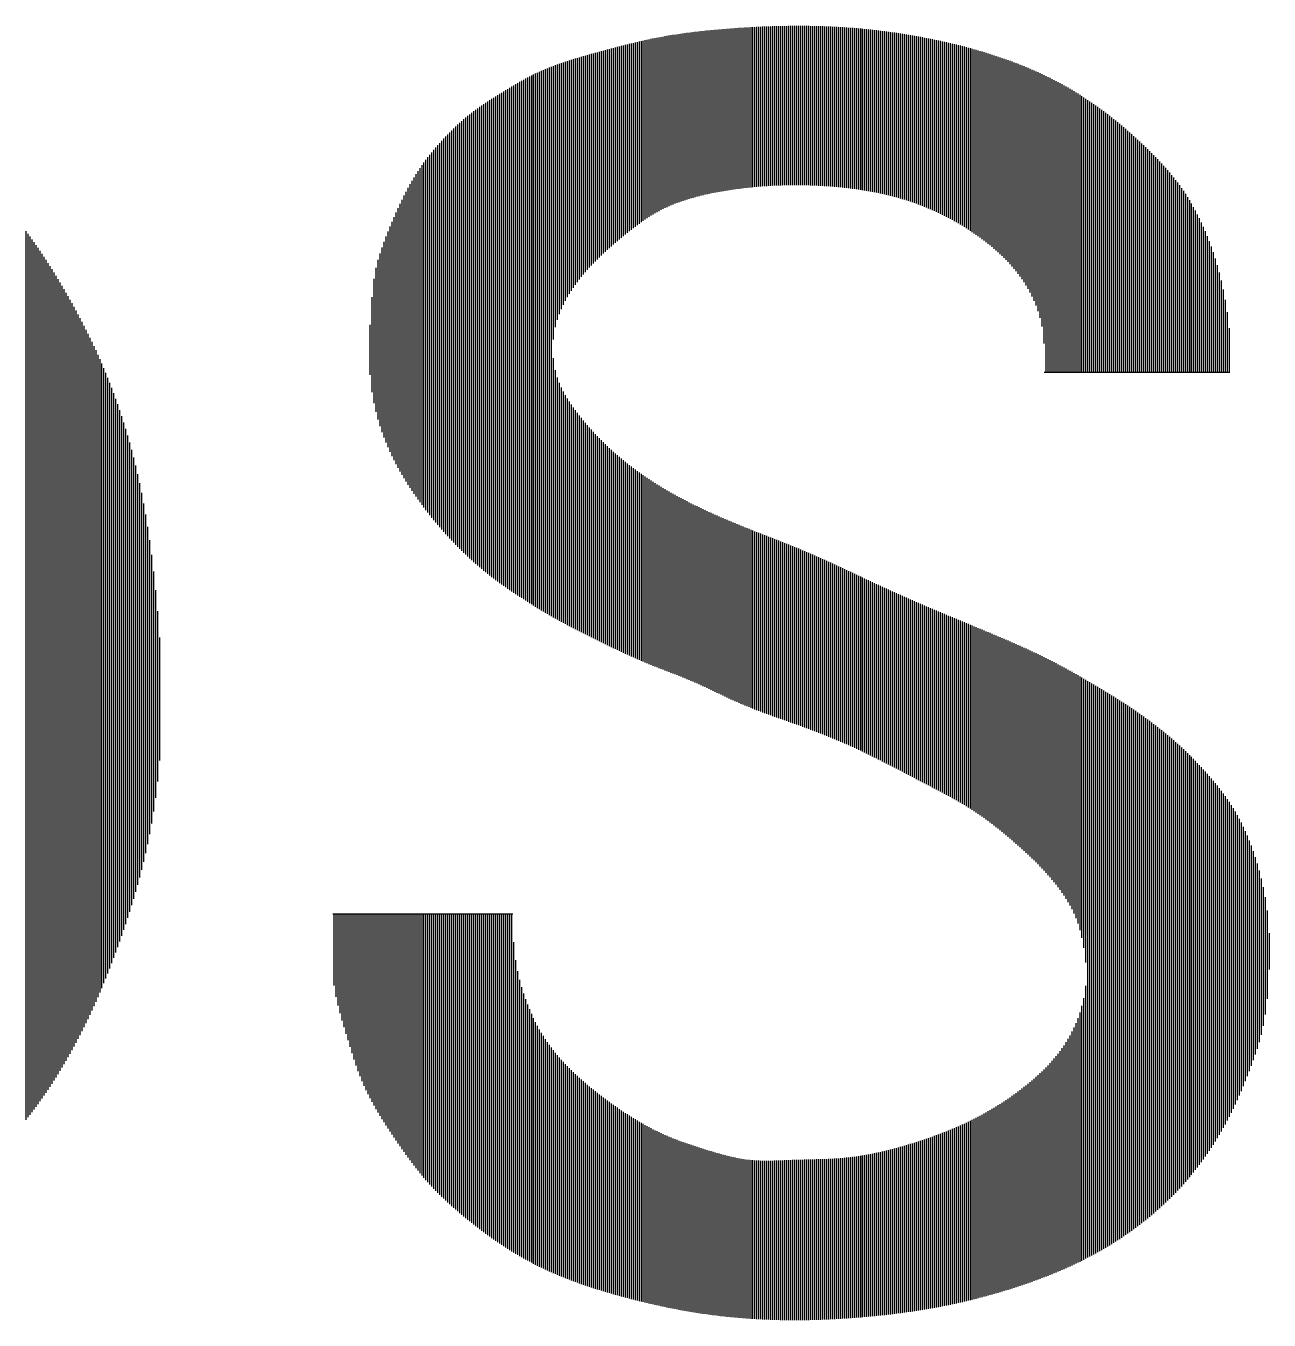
# Model space of a CAD drawing. Extents: x -58 to 5689, y 67 to 4123.
# Drawn here: x 5522.13 to 5550.19, y 310.37 to 339.6 of the extents above; entities that cross this region are included whole.
import ezdxf
from ezdxf.enums import TextEntityAlignment as Align

# ---------------------------------------------------------------- set-up
doc = ezdxf.new("R2010")
doc.units = 0
doc.header["$LTSCALE"] = 30
doc.header["$MEASUREMENT"] = 0
doc.layers.get('0').update_dxf_attribs({"linetype": 'CONTINUOUS'})
doc.layers.add('RLA-FORMATO', color=7, linetype='CONTINUOUS')
doc.layers.add('RLA-LOGO', color=7, linetype='CONTINUOUS')
doc.styles.add('ROMAND', font='romand', dxfattribs={"height": 31.5})
doc.styles.add('ROMANS', font='romans.shx', dxfattribs={"height": 11.25})

# ---------------------------------------------------------------- blocks, each defined once
blk = doc.blocks.new('A$C459C3EB4')
at = {"layer": 'RLA-LOGO', "color": 8, "true_color": 0x707070}
for p, q in [((648.359, -29.806), (648.359, -33.47)), ((648.404, -29.802), (648.404, -33.462)), ((648.449, -29.798), (648.449, -33.454)), ((648.494, -29.794), (648.494, -33.446)), ((648.539, -29.791), (648.539, -33.439)), ((648.584, -29.787), (648.584, -33.432)), ((648.629, -29.784), (648.629, -33.425)), ((648.674, -29.78), (648.674, -33.419)), ((648.719, -29.777), (648.719, -33.412)), ((648.764, -29.774), (648.764, -33.406)), ((648.809, -29.771), (648.809, -33.4)), ((648.854, -29.768), (648.854, -33.394)), ((648.899, -29.765), (648.899, -33.389)), ((648.944, -29.762), (648.944, -33.383)), ((648.989, -29.759), (648.989, -33.378)), ((649.034, -29.757), (649.034, -33.373)), ((649.079, -29.754), (649.079, -33.369)), ((649.124, -29.752), (649.124, -33.364)), ((649.169, -29.75), (649.169, -33.36)), ((649.214, -29.747), (649.214, -33.356)), ((649.259, -29.745), (649.259, -33.352)), ((649.304, -29.743), (649.304, -33.349)), ((649.349, -29.741), (649.349, -33.345)), ((649.394, -29.739), (649.394, -33.342)), ((649.439, -29.737), (649.439, -33.339)), ((649.484, -29.736), (649.484, -33.336)), ((649.529, -29.734), (649.529, -33.334)), ((649.574, -29.733), (649.574, -33.331)), ((649.619, -29.731), (649.619, -33.329)), ((649.664, -29.73), (649.664, -33.327)), ((649.709, -29.729), (649.709, -33.326)), ((649.754, -29.728), (649.754, -33.324)), ((649.799, -29.727), (649.799, -33.323)), ((649.844, -29.726), (649.844, -33.321)), ((649.889, -29.726), (649.889, -33.321)), ((649.934, -29.725), (649.934, -33.32)), ((649.979, -29.725), (649.979, -33.319)), ((650.024, -29.724), (650.024, -33.319)), ((650.069, -29.724), (650.069, -33.319)), ((650.114, -29.724), (650.114, -33.319)), ((650.159, -29.724), (650.159, -33.319)), ((650.204, -29.724), (650.204, -33.319)), ((650.249, -29.724), (650.249, -33.32)), ((650.294, -29.724), (650.294, -33.321)), ((650.339, -29.725), (650.339, -33.322)), ((650.384, -29.725), (650.384, -33.323)), ((650.429, -29.726), (650.429, -33.324)), ((650.474, -29.727), (650.474, -33.326)), ((650.519, -29.728), (650.519, -33.328)), ((650.564, -29.729), (650.564, -33.33)), ((650.609, -29.73), (650.609, -33.332)), ((650.654, -29.731), (650.654, -33.334)), ((650.699, -29.733), (650.699, -33.337)), ((650.744, -29.734), (650.744, -33.339)), ((650.789, -29.736), (650.789, -33.342)), ((650.834, -29.738), (650.834, -33.345)), ((650.879, -29.74), (650.879, -33.349)), ((650.924, -29.742), (650.924, -33.352)), ((650.969, -29.744), (650.969, -33.356)), ((651.014, -29.747), (651.014, -33.36)), ((651.059, -29.749), (651.059, -33.364)), ((651.104, -29.752), (651.104, -33.368)), ((651.149, -29.754), (651.149, -33.373)), ((651.194, -29.757), (651.194, -33.377)), ((651.239, -29.76), (651.239, -33.382)), ((651.284, -29.764), (651.284, -33.388)), ((651.329, -29.767), (651.329, -33.393)), ((651.374, -29.77), (651.374, -33.399)), ((651.419, -29.774), (651.419, -33.405)), ((651.464, -29.778), (651.464, -33.411)), ((651.509, -29.782), (651.509, -33.417)), ((651.554, -29.786), (651.554, -33.424)), ((651.599, -29.79), (651.599, -33.431)), ((651.644, -29.794), (651.644, -33.438)), ((651.689, -29.799), (651.689, -33.446)), ((651.734, -29.803), (651.734, -33.453)), ((646.514, -30.089), (646.514, -34.223)), ((646.559, -30.078), (646.559, -34.19)), ((646.604, -30.068), (646.604, -34.158)), ((646.649, -30.058), (646.649, -34.127)), ((646.694, -30.048), (646.694, -34.096)), ((646.739, -30.038), (646.739, -34.066)), ((646.784, -30.029), (646.784, -34.037)), ((646.829, -30.019), (646.829, -34.008)), ((646.874, -30.01), (646.874, -33.981)), ((646.919, -30.001), (646.919, -33.954)), ((646.964, -29.992), (646.964, -33.929)), ((647.009, -29.984), (647.009, -33.904)), ((647.054, -29.975), (647.054, -33.88)), ((647.099, -29.967), (647.099, -33.857)), ((647.144, -29.959), (647.144, -33.835)), ((647.189, -29.951), (647.189, -33.814)), ((647.234, -29.944), (647.234, -33.794)), ((647.279, -29.936), (647.279, -33.774)), ((647.324, -29.929), (647.324, -33.755)), ((647.369, -29.922), (647.369, -33.737)), ((647.414, -29.915), (647.414, -33.72)), ((647.459, -29.909), (647.459, -33.703)), ((647.504, -29.902), (647.504, -33.687)), ((647.549, -29.896), (647.549, -33.671)), ((647.594, -29.89), (647.594, -33.657)), ((647.639, -29.884), (647.639, -33.642)), ((647.684, -29.878), (647.684, -33.628)), ((647.729, -29.872), (647.729, -33.615)), ((647.774, -29.867), (647.774, -33.602)), ((647.819, -29.861), (647.819, -33.589)), ((647.864, -29.856), (647.864, -33.577)), ((647.909, -29.851), (647.909, -33.566)), ((647.954, -29.846), (647.954, -33.555)), ((647.999, -29.841), (647.999, -33.544)), ((648.044, -29.836), (648.044, -33.533)), ((648.089, -29.831), (648.089, -33.523)), ((648.134, -29.827), (648.134, -33.514)), ((648.179, -29.822), (648.179, -33.504)), ((648.224, -29.818), (648.224, -33.495)), ((648.269, -29.814), (648.269, -33.486)), ((648.314, -29.81), (648.314, -33.478)), ((651.779, -29.808), (651.779, -33.461)), ((651.824, -29.813), (651.824, -33.47)), ((651.869, -29.818), (651.869, -33.478)), ((651.914, -29.823), (651.914, -33.487)), ((651.959, -29.829), (651.959, -33.496)), ((652.004, -29.834), (652.004, -33.506)), ((652.049, -29.84), (652.049, -33.516)), ((652.094, -29.845), (652.094, -33.526)), ((652.139, -29.851), (652.139, -33.536)), ((652.184, -29.857), (652.184, -33.547)), ((652.229, -29.864), (652.229, -33.558)), ((652.274, -29.87), (652.274, -33.57)), ((652.319, -29.876), (652.319, -33.582)), ((652.364, -29.883), (652.364, -33.594)), ((652.409, -29.89), (652.409, -33.607)), ((652.454, -29.897), (652.454, -33.619)), ((652.499, -29.904), (652.499, -33.633)), ((652.544, -29.911), (652.544, -33.646)), ((652.589, -29.918), (652.589, -33.661)), ((652.634, -29.925), (652.634, -33.675)), ((652.679, -29.933), (652.679, -33.69)), ((652.724, -29.941), (652.724, -33.705)), ((652.769, -29.949), (652.769, -33.721)), ((652.814, -29.957), (652.814, -33.737)), ((652.859, -29.965), (652.859, -33.754)), ((652.904, -29.973), (652.904, -33.771)), ((652.949, -29.981), (652.949, -33.788)), ((652.994, -29.99), (652.994, -33.806)), ((653.039, -29.999), (653.039, -33.824)), ((653.084, -30.007), (653.084, -33.843)), ((653.129, -30.016), (653.129, -33.862)), ((653.174, -30.025), (653.174, -33.882)), ((653.219, -30.035), (653.219, -33.902)), ((653.264, -30.044), (653.264, -33.923)), ((653.309, -30.054), (653.309, -33.944)), ((653.354, -30.063), (653.354, -33.965)), ((653.399, -30.073), (653.399, -33.987)), ((653.444, -30.083), (653.444, -34.01)), ((653.489, -30.093), (653.489, -34.032)), ((645.389, -30.384), (645.389, -35.232)), ((645.434, -30.371), (645.434, -35.182)), ((645.479, -30.358), (645.479, -35.134)), ((645.524, -30.346), (645.524, -35.086)), ((645.569, -30.333), (645.569, -35.04)), ((645.614, -30.321), (645.614, -34.995)), ((645.659, -30.309), (645.659, -34.95)), ((645.704, -30.296), (645.704, -34.907)), ((645.749, -30.284), (645.749, -34.865)), ((645.794, -30.272), (645.794, -34.823)), ((645.839, -30.26), (645.839, -34.782)), ((645.884, -30.248), (645.884, -34.741)), ((645.929, -30.236), (645.929, -34.701)), ((645.974, -30.224), (645.974, -34.662)), ((646.019, -30.212), (646.019, -34.623)), ((646.064, -30.2), (646.064, -34.585)), ((646.109, -30.189), (646.109, -34.547)), ((646.154, -30.177), (646.154, -34.509)), ((646.199, -30.165), (646.199, -34.471)), ((646.244, -30.154), (646.244, -34.434)), ((646.289, -30.143), (646.289, -34.398)), ((646.334, -30.132), (646.334, -34.362)), ((646.379, -30.121), (646.379, -34.326)), ((646.424, -30.11), (646.424, -34.291)), ((646.469, -30.099), (646.469, -34.257)), ((653.534, -30.104), (653.534, -34.056)), ((653.579, -30.114), (653.579, -34.08)), ((653.624, -30.125), (653.624, -34.104)), ((653.669, -30.136), (653.669, -34.129)), ((653.714, -30.147), (653.714, -34.155)), ((653.759, -30.158), (653.759, -34.181)), ((653.804, -30.169), (653.804, -34.207)), ((653.849, -30.181), (653.849, -34.234)), ((653.894, -30.192), (653.894, -34.262)), ((653.939, -30.204), (653.939, -34.29)), ((653.984, -30.216), (653.984, -34.319)), ((654.029, -30.228), (654.029, -34.348)), ((654.074, -30.241), (654.074, -34.378)), ((654.119, -30.253), (654.119, -34.409)), ((654.164, -30.266), (654.164, -34.44)), ((654.209, -30.279), (654.209, -34.472)), ((654.254, -30.292), (654.254, -34.505)), ((654.299, -30.305), (654.299, -34.538)), ((654.344, -30.319), (654.344, -34.572)), ((654.389, -30.333), (654.389, -34.606)), ((654.434, -30.347), (654.434, -34.642)), ((654.479, -30.361), (654.479, -34.678)), ((654.524, -30.375), (654.524, -34.715)), ((654.569, -30.39), (654.569, -34.754)), ((644.489, -30.683), (644.489, -43.001)), ((644.534, -30.665), (644.534, -43.027)), ((644.579, -30.647), (644.579, -43.053)), ((644.624, -30.63), (644.624, -36.804)), ((644.669, -30.613), (644.669, -36.527)), ((644.714, -30.597), (644.714, -36.361)), ((644.759, -30.581), (644.759, -36.231)), ((644.804, -30.565), (644.804, -36.12)), ((644.849, -30.55), (644.849, -36.022)), ((644.894, -30.535), (644.894, -35.933)), ((644.939, -30.52), (644.939, -35.851)), ((644.984, -30.505), (644.984, -35.775)), ((645.029, -30.491), (645.029, -35.703)), ((645.074, -30.477), (645.074, -35.635)), ((645.119, -30.463), (645.119, -35.571)), ((645.164, -30.449), (645.164, -35.509)), ((645.209, -30.436), (645.209, -35.45)), ((645.254, -30.423), (645.254, -35.392)), ((645.299, -30.41), (645.299, -35.337)), ((645.344, -30.397), (645.344, -35.284)), ((654.614, -30.404), (654.614, -34.793)), ((654.659, -30.419), (654.659, -34.833)), ((654.704, -30.435), (654.704, -34.875)), ((654.749, -30.45), (654.749, -34.917)), ((654.794, -30.466), (654.794, -34.961)), ((654.839, -30.482), (654.839, -35.007)), ((654.884, -30.498), (654.884, -35.054)), ((654.929, -30.514), (654.929, -35.103)), ((654.974, -30.531), (654.974, -35.154)), ((655.019, -30.548), (655.019, -35.207)), ((655.064, -30.565), (655.064, -35.262)), ((655.109, -30.582), (655.109, -35.32)), ((655.154, -30.6), (655.154, -35.381)), ((655.199, -30.618), (655.199, -35.445)), ((655.244, -30.636), (655.244, -35.513)), ((655.289, -30.655), (655.289, -35.585)), ((655.334, -30.673), (655.334, -35.662)), ((643.904, -30.964), (643.904, -42.641)), ((643.949, -30.939), (643.949, -42.67)), ((643.994, -30.915), (643.994, -42.699)), ((644.039, -30.891), (644.039, -42.728)), ((644.084, -30.867), (644.084, -42.756)), ((644.129, -30.845), (644.129, -42.784)), ((644.174, -30.822), (644.174, -42.812)), ((644.219, -30.801), (644.219, -42.84)), ((644.264, -30.78), (644.264, -42.867)), ((644.309, -30.759), (644.309, -42.894)), ((644.354, -30.739), (644.354, -42.921)), ((644.399, -30.72), (644.399, -42.948)), ((644.444, -30.701), (644.444, -42.975)), ((655.379, -30.692), (655.379, -35.744)), ((655.424, -30.712), (655.424, -35.833)), ((655.469, -30.732), (655.469, -35.931)), ((655.514, -30.752), (655.514, -36.04)), ((655.559, -30.772), (655.559, -36.164)), ((655.604, -30.792), (655.604, -36.313)), ((655.649, -30.813), (655.649, -36.509)), ((655.694, -30.835), (655.694, -36.898)), ((655.739, -30.856), (655.739, -37.541)), ((655.784, -30.878), (655.784, -37.541)), ((655.829, -30.9), (655.829, -37.541)), ((655.874, -30.923), (655.874, -37.541)), ((655.919, -30.946), (655.919, -37.541)), ((655.964, -30.97), (655.964, -37.541)), ((643.409, -31.261), (643.409, -42.304)), ((643.454, -31.232), (643.454, -42.336)), ((643.499, -31.205), (643.499, -42.368)), ((643.544, -31.177), (643.544, -42.4)), ((643.589, -31.149), (643.589, -42.431)), ((643.634, -31.122), (643.634, -42.462)), ((643.679, -31.095), (643.679, -42.492)), ((643.724, -31.068), (643.724, -42.523)), ((643.769, -31.041), (643.769, -42.553)), ((643.814, -31.015), (643.814, -42.582)), ((643.859, -30.989), (643.859, -42.612)), ((656.009, -30.993), (656.009, -37.541)), ((656.054, -31.017), (656.054, -37.541)), ((656.099, -31.042), (656.099, -37.541)), ((656.144, -31.067), (656.144, -37.541)), ((656.189, -31.092), (656.189, -37.541)), ((656.234, -31.118), (656.234, -37.541)), ((656.279, -31.144), (656.279, -37.541)), ((656.324, -31.17), (656.324, -37.541)), ((656.369, -31.197), (656.369, -37.541)), ((656.414, -31.225), (656.414, -37.541)), ((656.459, -31.252), (656.459, -37.541)), ((642.959, -31.554), (642.959, -41.948)), ((643.004, -31.523), (643.004, -41.986)), ((643.049, -31.492), (643.049, -42.024)), ((643.094, -31.462), (643.094, -42.061)), ((643.139, -31.432), (643.139, -42.098)), ((643.184, -31.403), (643.184, -42.133)), ((643.229, -31.374), (643.229, -42.169)), ((643.274, -31.345), (643.274, -42.203)), ((643.319, -31.317), (643.319, -42.237)), ((643.364, -31.289), (643.364, -42.271)), ((656.504, -31.28), (656.504, -37.541)), ((656.549, -31.309), (656.549, -37.541)), ((656.594, -31.338), (656.594, -37.541)), ((656.639, -31.367), (656.639, -37.541)), ((656.684, -31.397), (656.684, -37.541)), ((656.729, -31.427), (656.729, -37.541)), ((656.774, -31.458), (656.774, -37.541)), ((656.819, -31.489), (656.819, -37.541)), ((656.864, -31.521), (656.864, -37.541)), ((656.909, -31.553), (656.909, -37.541)), ((642.599, -31.833), (642.599, -41.618)), ((642.644, -31.794), (642.644, -41.661)), ((642.689, -31.757), (642.689, -41.704)), ((642.734, -31.721), (642.734, -41.746)), ((642.779, -31.686), (642.779, -41.788)), ((642.824, -31.652), (642.824, -41.829)), ((642.869, -31.618), (642.869, -41.869)), ((642.914, -31.586), (642.914, -41.909)), ((656.954, -31.585), (656.954, -37.541)), ((656.999, -31.618), (656.999, -37.541)), ((657.044, -31.652), (657.044, -37.541)), ((657.089, -31.686), (657.089, -37.541)), ((657.134, -31.72), (657.134, -37.541)), ((657.179, -31.755), (657.179, -37.541)), ((657.224, -31.79), (657.224, -37.541)), ((657.269, -31.826), (657.269, -37.541)), ((642.284, -32.127), (642.284, -41.295)), ((642.329, -32.082), (642.329, -41.343)), ((642.374, -32.038), (642.374, -41.391)), ((642.419, -31.995), (642.419, -41.438)), ((642.464, -31.953), (642.464, -41.484)), ((642.509, -31.912), (642.509, -41.529)), ((642.554, -31.872), (642.554, -41.574)), ((657.314, -31.862), (657.314, -37.541)), ((657.359, -31.899), (657.359, -37.541)), ((657.404, -31.936), (657.404, -37.541)), ((657.449, -31.974), (657.449, -37.541)), ((657.494, -32.012), (657.494, -37.541)), ((657.539, -32.051), (657.539, -37.541)), ((657.584, -32.09), (657.584, -37.541)), ((657.629, -32.13), (657.629, -37.541)), ((642.014, -32.419), (642.014, -40.991)), ((642.059, -32.368), (642.059, -41.043)), ((642.104, -32.318), (642.104, -41.095)), ((642.149, -32.269), (642.149, -41.146)), ((642.194, -32.221), (642.194, -41.197)), ((642.239, -32.173), (642.239, -41.246)), ((657.674, -32.17), (657.674, -37.541)), ((657.719, -32.21), (657.719, -37.541)), ((657.764, -32.251), (657.764, -37.541)), ((657.809, -32.293), (657.809, -37.541)), ((657.854, -32.334), (657.854, -37.541)), ((657.899, -32.377), (657.899, -37.541)), ((657.944, -32.42), (657.944, -37.541)), ((641.789, -32.691), (641.789, -40.714)), ((641.834, -32.634), (641.834, -40.771)), ((641.879, -32.579), (641.879, -40.828)), ((641.924, -32.525), (641.924, -40.883)), ((641.969, -32.471), (641.969, -40.937)), ((657.989, -32.463), (657.989, -37.541)), ((658.034, -32.507), (658.034, -37.541)), ((658.079, -32.551), (658.079, -37.541)), ((658.124, -32.596), (658.124, -37.541)), ((658.169, -32.642), (658.169, -37.541)), ((658.214, -32.688), (658.214, -37.541)), ((641.564, -33.001), (641.564, -40.414)), ((641.609, -32.934), (641.609, -40.476)), ((641.654, -32.87), (641.654, -40.537)), ((641.699, -32.808), (641.699, -40.597)), ((641.744, -32.749), (641.744, -40.656)), ((658.259, -32.735), (658.259, -37.541)), ((658.304, -32.783), (658.304, -37.541)), ((658.349, -32.832), (658.349, -37.541)), ((658.394, -32.881), (658.394, -37.541)), ((658.439, -32.932), (658.439, -37.541)), ((658.484, -32.984), (658.484, -37.541)), ((641.384, -33.299), (641.384, -40.152)), ((641.429, -33.22), (641.429, -40.22)), ((641.474, -33.144), (641.474, -40.286)), ((641.519, -33.071), (641.519, -40.351)), ((658.529, -33.037), (658.529, -37.541)), ((658.574, -33.091), (658.574, -37.541)), ((658.619, -33.147), (658.619, -37.541)), ((658.664, -33.204), (658.664, -37.541)), ((658.709, -33.263), (658.709, -37.541)), ((641.249, -33.556), (641.249, -39.938)), ((641.294, -33.467), (641.294, -40.011)), ((641.339, -33.381), (641.339, -40.083)), ((658.754, -33.323), (658.754, -37.541)), ((658.799, -33.386), (658.799, -37.541)), ((658.844, -33.451), (658.844, -37.541)), ((658.889, -33.518), (658.889, -37.541)), ((658.934, -33.587), (658.934, -37.541)), ((641.114, -33.839), (641.114, -39.702)), ((641.159, -33.742), (641.159, -39.783)), ((641.204, -33.648), (641.204, -39.862)), ((658.979, -33.66), (658.979, -37.541)), ((659.024, -33.735), (659.024, -37.541)), ((659.069, -33.813), (659.069, -37.541)), ((659.114, -33.895), (659.114, -37.541)), ((640.979, -34.148), (640.979, -39.437)), ((641.024, -34.042), (641.024, -39.529)), ((641.069, -33.939), (641.069, -39.617)), ((659.159, -33.98), (659.159, -37.541)), ((659.204, -34.068), (659.204, -37.541)), ((659.249, -34.161), (659.249, -37.541)), ((632.722, -34.357), (632.722, -54.423)), ((632.767, -34.419), (632.767, -54.365)), ((632.812, -34.481), (632.812, -54.307)), ((640.889, -34.368), (640.889, -39.239)), ((640.934, -34.256), (640.934, -39.341)), ((659.294, -34.259), (659.294, -37.541)), ((659.339, -34.361), (659.339, -37.541)), ((659.384, -34.469), (659.384, -37.541)), ((632.857, -34.544), (632.857, -54.248)), ((632.902, -34.608), (632.902, -54.189)), ((632.947, -34.672), (632.947, -54.128)), ((632.992, -34.738), (632.992, -54.066)), ((640.754, -34.725), (640.754, -38.894)), ((640.799, -34.601), (640.799, -39.017)), ((640.844, -34.482), (640.844, -39.132)), ((659.429, -34.584), (659.429, -37.541)), ((659.474, -34.705), (659.474, -37.541)), ((633.037, -34.804), (633.037, -54.004)), ((633.082, -34.871), (633.082, -53.94)), ((633.127, -34.939), (633.127, -53.876)), ((633.172, -35.008), (633.172, -53.81)), ((640.664, -35.008), (640.664, -38.61)), ((640.709, -34.859), (640.709, -38.759)), ((659.519, -34.835), (659.519, -37.541)), ((659.564, -34.974), (659.564, -37.541)), ((633.217, -35.078), (633.217, -53.743)), ((633.262, -35.148), (633.262, -53.676)), ((633.307, -35.22), (633.307, -53.607)), ((633.352, -35.292), (633.352, -53.537)), ((640.619, -35.186), (640.619, -38.44)), ((659.609, -35.125), (659.609, -37.541)), ((659.654, -35.289), (659.654, -37.541)), ((633.397, -35.366), (633.397, -53.465)), ((633.442, -35.44), (633.442, -53.393)), ((633.487, -35.515), (633.487, -53.319)), ((633.532, -35.592), (633.532, -53.244)), ((640.574, -35.431), (640.574, -38.241)), ((659.699, -35.471), (659.699, -37.541)), ((633.577, -35.669), (633.577, -53.168)), ((633.622, -35.747), (633.622, -53.09)), ((633.667, -35.826), (633.667, -53.012)), ((633.712, -35.906), (633.712, -52.932)), ((640.529, -35.849), (640.529, -37.99)), ((659.744, -35.675), (659.744, -37.541)), ((659.789, -35.908), (659.789, -37.541)), ((633.757, -35.987), (633.757, -52.85)), ((633.802, -36.069), (633.802, -52.767)), ((633.847, -36.153), (633.847, -52.683)), ((659.834, -36.184), (659.834, -37.541)), ((633.892, -36.237), (633.892, -52.597)), ((633.937, -36.322), (633.937, -52.51)), ((633.982, -36.408), (633.982, -52.422)), ((634.027, -36.496), (634.027, -52.332)), ((640.484, -36.476), (640.484, -37.605)), ((634.072, -36.584), (634.072, -52.24)), ((634.117, -36.674), (634.117, -52.147)), ((634.162, -36.765), (634.162, -52.052)), ((659.879, -36.546), (659.879, -37.541)), ((634.207, -36.858), (634.207, -51.956)), ((634.252, -36.953), (634.252, -51.857)), ((634.297, -37.049), (634.297, -51.758)), ((634.342, -37.147), (634.342, -51.656)), ((634.387, -37.247), (634.387, -51.552)), ((634.432, -37.349), (634.432, -51.447)), ((644.624, -37.228), (644.624, -43.078)), ((634.477, -37.453), (634.477, -51.339)), ((634.522, -37.56), (634.522, -51.229)), ((634.567, -37.67), (634.567, -51.118)), ((644.669, -37.5), (644.669, -43.104)), ((644.714, -37.66), (644.714, -43.129)), ((655.703, -37.541), (659.896, -37.541)), ((634.612, -37.783), (634.612, -51.004)), ((634.657, -37.899), (634.657, -50.887)), ((644.759, -37.783), (644.759, -43.154)), ((644.804, -37.886), (644.804, -43.178)), ((644.849, -37.977), (644.849, -43.203)), ((634.702, -38.018), (634.702, -50.769)), ((634.747, -38.141), (634.747, -50.648)), ((634.792, -38.268), (634.792, -50.524)), ((644.894, -38.059), (644.894, -43.227)), ((644.939, -38.135), (644.939, -43.251)), ((644.984, -38.207), (644.984, -43.274)), ((645.029, -38.274), (645.029, -43.298)), ((634.837, -38.399), (634.837, -50.398)), ((634.882, -38.534), (634.882, -50.269)), ((645.074, -38.339), (645.074, -43.321)), ((645.119, -38.401), (645.119, -43.345)), ((645.164, -38.46), (645.164, -43.368)), ((645.209, -38.519), (645.209, -43.391)), ((634.927, -38.675), (634.927, -50.137)), ((634.972, -38.821), (634.972, -50.003)), ((645.254, -38.575), (645.254, -43.414)), ((645.299, -38.631), (645.299, -43.436)), ((645.344, -38.685), (645.344, -43.459)), ((645.389, -38.738), (645.389, -43.481)), ((645.434, -38.79), (645.434, -43.504)), ((645.479, -38.84), (645.479, -43.526)), ((635.017, -38.972), (635.017, -49.865)), ((635.062, -39.131), (635.062, -49.724)), ((645.524, -38.89), (645.524, -43.549)), ((645.569, -38.939), (645.569, -43.571)), ((645.614, -38.987), (645.614, -43.593)), ((645.659, -39.034), (645.659, -43.615)), ((645.704, -39.08), (645.704, -43.638)), ((645.749, -39.125), (645.749, -43.66)), ((635.107, -39.296), (635.107, -49.58)), ((645.794, -39.169), (645.794, -43.682)), ((645.839, -39.212), (645.839, -43.704)), ((645.884, -39.255), (645.884, -43.726)), ((645.929, -39.296), (645.929, -43.748)), ((645.974, -39.337), (645.974, -43.77)), ((646.019, -39.377), (646.019, -43.791)), ((646.064, -39.417), (646.064, -43.813)), ((635.152, -39.47), (635.152, -49.431)), ((635.197, -39.652), (635.197, -49.277)), ((646.109, -39.456), (646.109, -43.834)), ((646.154, -39.494), (646.154, -43.856)), ((646.199, -39.531), (646.199, -43.877)), ((646.244, -39.568), (646.244, -43.898)), ((646.289, -39.604), (646.289, -43.919)), ((646.334, -39.639), (646.334, -43.939)), ((646.379, -39.674), (646.379, -43.96)), ((646.424, -39.708), (646.424, -43.98)), ((646.469, -39.741), (646.469, -44)), ((635.242, -39.846), (635.242, -49.117)), ((646.514, -39.774), (646.514, -44.02)), ((646.559, -39.807), (646.559, -44.039)), ((646.604, -39.839), (646.604, -44.059)), ((646.649, -39.87), (646.649, -44.078)), ((646.694, -39.901), (646.694, -44.097)), ((646.739, -39.931), (646.739, -44.115)), ((646.784, -39.961), (646.784, -44.134)), ((646.829, -39.991), (646.829, -44.152)), ((646.874, -40.02), (646.874, -44.17)), ((635.287, -40.051), (635.287, -48.952)), ((635.332, -40.27), (635.332, -48.779)), ((646.919, -40.048), (646.919, -44.187)), ((646.964, -40.076), (646.964, -44.205)), ((647.009, -40.104), (647.009, -44.223)), ((647.054, -40.131), (647.054, -44.24)), ((647.099, -40.159), (647.099, -44.257)), ((647.144, -40.185), (647.144, -44.275)), ((647.189, -40.212), (647.189, -44.292)), ((647.234, -40.238), (647.234, -44.309)), ((647.279, -40.263), (647.279, -44.327)), ((647.324, -40.289), (647.324, -44.344)), ((647.369, -40.314), (647.369, -44.362)), ((635.377, -40.505), (635.377, -48.597)), ((647.414, -40.338), (647.414, -44.379)), ((647.459, -40.363), (647.459, -44.397)), ((647.504, -40.387), (647.504, -44.415)), ((647.549, -40.411), (647.549, -44.433)), ((647.594, -40.435), (647.594, -44.451)), ((647.639, -40.458), (647.639, -44.47)), ((647.684, -40.481), (647.684, -44.489)), ((647.729, -40.504), (647.729, -44.508)), ((647.774, -40.527), (647.774, -44.527)), ((647.819, -40.549), (647.819, -44.547)), ((647.864, -40.571), (647.864, -44.567)), ((647.909, -40.593), (647.909, -44.587)), ((647.954, -40.615), (647.954, -44.608)), ((635.422, -40.759), (635.422, -48.404)), ((647.999, -40.636), (647.999, -44.629)), ((648.044, -40.658), (648.044, -44.65)), ((648.089, -40.679), (648.089, -44.672)), ((648.134, -40.7), (648.134, -44.693)), ((648.179, -40.72), (648.179, -44.715)), ((648.224, -40.741), (648.224, -44.736)), ((648.269, -40.761), (648.269, -44.758)), ((648.314, -40.781), (648.314, -44.78)), ((648.359, -40.801), (648.359, -44.801)), ((648.404, -40.821), (648.404, -44.823)), ((648.449, -40.841), (648.449, -44.844)), ((648.494, -40.86), (648.494, -44.866)), ((648.539, -40.879), (648.539, -44.887)), ((648.584, -40.899), (648.584, -44.908)), ((635.467, -41.035), (635.467, -48.197)), ((648.629, -40.917), (648.629, -44.929)), ((648.674, -40.936), (648.674, -44.949)), ((648.719, -40.955), (648.719, -44.969)), ((648.764, -40.974), (648.764, -44.989)), ((648.809, -40.992), (648.809, -45.009)), ((648.854, -41.01), (648.854, -45.028)), ((648.899, -41.028), (648.899, -45.047)), ((648.944, -41.046), (648.944, -45.066)), ((648.989, -41.064), (648.989, -45.084)), ((649.034, -41.082), (649.034, -45.102)), ((649.079, -41.1), (649.079, -45.12)), ((649.124, -41.118), (649.124, -45.138)), ((649.169, -41.136), (649.169, -45.155)), ((649.214, -41.153), (649.214, -45.173)), ((649.259, -41.171), (649.259, -45.19)), ((649.304, -41.188), (649.304, -45.207)), ((635.512, -41.337), (635.512, -47.975)), ((649.349, -41.206), (649.349, -45.223)), ((649.394, -41.223), (649.394, -45.24)), ((649.439, -41.241), (649.439, -45.257)), ((649.484, -41.258), (649.484, -45.273)), ((649.529, -41.276), (649.529, -45.289)), ((649.574, -41.293), (649.574, -45.306)), ((649.619, -41.311), (649.619, -45.322)), ((649.664, -41.329), (649.664, -45.338)), ((649.709, -41.346), (649.709, -45.354)), ((649.754, -41.364), (649.754, -45.37)), ((649.799, -41.382), (649.799, -45.386)), ((649.844, -41.4), (649.844, -45.402)), ((649.889, -41.417), (649.889, -45.418)), ((649.934, -41.435), (649.934, -45.434)), ((649.979, -41.454), (649.979, -45.45)), ((650.024, -41.472), (650.024, -45.466)), ((650.069, -41.49), (650.069, -45.482)), ((635.557, -41.67), (635.557, -47.732)), ((650.114, -41.508), (650.114, -45.499)), ((650.159, -41.527), (650.159, -45.515)), ((650.204, -41.546), (650.204, -45.531)), ((650.249, -41.565), (650.249, -45.548)), ((650.294, -41.584), (650.294, -45.564)), ((650.339, -41.603), (650.339, -45.581)), ((650.384, -41.622), (650.384, -45.598)), ((650.429, -41.642), (650.429, -45.615)), ((650.474, -41.661), (650.474, -45.632)), ((650.519, -41.681), (650.519, -45.649)), ((650.564, -41.701), (650.564, -45.666)), ((650.609, -41.721), (650.609, -45.684)), ((650.654, -41.741), (650.654, -45.701)), ((650.699, -41.761), (650.699, -45.719)), ((650.744, -41.782), (650.744, -45.737)), ((635.602, -42.042), (635.602, -47.462)), ((650.789, -41.802), (650.789, -45.755)), ((650.834, -41.823), (650.834, -45.774)), ((650.879, -41.843), (650.879, -45.792)), ((650.924, -41.864), (650.924, -45.811)), ((650.969, -41.885), (650.969, -45.829)), ((651.014, -41.906), (651.014, -45.848)), ((651.059, -41.927), (651.059, -45.867)), ((651.104, -41.948), (651.104, -45.887)), ((651.149, -41.969), (651.149, -45.906)), ((651.194, -41.99), (651.194, -45.926)), ((651.239, -42.011), (651.239, -45.945)), ((651.284, -42.032), (651.284, -45.965)), ((651.329, -42.053), (651.329, -45.985)), ((651.374, -42.074), (651.374, -46.005)), ((651.419, -42.095), (651.419, -46.026)), ((651.464, -42.116), (651.464, -46.046)), ((651.509, -42.137), (651.509, -46.067)), ((651.554, -42.158), (651.554, -46.088)), ((651.599, -42.179), (651.599, -46.109)), ((651.644, -42.2), (651.644, -46.13)), ((651.689, -42.222), (651.689, -46.152)), ((651.734, -42.242), (651.734, -46.173)), ((651.779, -42.263), (651.779, -46.195)), ((651.824, -42.284), (651.824, -46.217)), ((651.869, -42.305), (651.869, -46.239)), ((651.914, -42.326), (651.914, -46.261)), ((651.959, -42.347), (651.959, -46.284)), ((652.004, -42.367), (652.004, -46.306)), ((635.647, -42.461), (635.647, -47.154)), ((652.049, -42.388), (652.049, -46.329)), ((652.094, -42.409), (652.094, -46.352)), ((652.139, -42.429), (652.139, -46.375)), ((652.184, -42.45), (652.184, -46.398)), ((652.229, -42.47), (652.229, -46.421)), ((652.274, -42.491), (652.274, -46.445)), ((652.319, -42.511), (652.319, -46.468)), ((652.364, -42.531), (652.364, -46.492)), ((652.409, -42.552), (652.409, -46.515)), ((652.454, -42.572), (652.454, -46.539)), ((652.499, -42.592), (652.499, -46.562)), ((652.544, -42.612), (652.544, -46.586)), ((652.589, -42.632), (652.589, -46.61)), ((652.634, -42.652), (652.634, -46.634)), ((635.692, -42.94), (635.692, -46.787)), ((652.679, -42.672), (652.679, -46.657)), ((652.724, -42.692), (652.724, -46.681)), ((652.769, -42.712), (652.769, -46.705)), ((652.814, -42.732), (652.814, -46.728)), ((652.859, -42.752), (652.859, -46.752)), ((652.904, -42.771), (652.904, -46.775)), ((652.949, -42.791), (652.949, -46.799)), ((652.994, -42.81), (652.994, -46.822)), ((653.039, -42.83), (653.039, -46.846)), ((653.084, -42.849), (653.084, -46.869)), ((653.129, -42.869), (653.129, -46.893)), ((653.174, -42.888), (653.174, -46.916)), ((653.219, -42.907), (653.219, -46.94)), ((653.264, -42.926), (653.264, -46.963)), ((653.309, -42.945), (653.309, -46.987)), ((653.354, -42.964), (653.354, -47.011)), ((653.399, -42.983), (653.399, -47.035)), ((653.444, -43.002), (653.444, -47.059)), ((653.489, -43.021), (653.489, -47.083)), ((653.534, -43.04), (653.534, -47.107)), ((653.579, -43.059), (653.579, -47.132)), ((653.624, -43.077), (653.624, -47.157)), ((653.669, -43.096), (653.669, -47.182)), ((653.714, -43.115), (653.714, -47.208)), ((653.759, -43.133), (653.759, -47.233)), ((653.804, -43.152), (653.804, -47.259)), ((653.849, -43.17), (653.849, -47.286)), ((653.894, -43.189), (653.894, -47.313)), ((653.939, -43.208), (653.939, -47.34)), ((653.984, -43.226), (653.984, -47.368)), ((654.029, -43.245), (654.029, -47.396)), ((635.737, -43.53), (635.737, -46.307)), ((654.074, -43.263), (654.074, -47.424)), ((654.119, -43.282), (654.119, -47.453)), ((654.164, -43.3), (654.164, -47.483)), ((654.209, -43.319), (654.209, -47.514)), ((654.254, -43.338), (654.254, -47.544)), ((654.299, -43.356), (654.299, -47.576)), ((654.344, -43.375), (654.344, -47.608)), ((654.389, -43.394), (654.389, -47.641)), ((654.434, -43.412), (654.434, -47.674)), ((654.479, -43.431), (654.479, -47.708)), ((654.524, -43.45), (654.524, -47.742)), ((654.569, -43.469), (654.569, -47.777)), ((654.614, -43.488), (654.614, -47.813)), ((654.659, -43.507), (654.659, -47.849)), ((654.704, -43.526), (654.704, -47.885)), ((654.749, -43.545), (654.749, -47.922)), ((654.794, -43.565), (654.794, -47.959)), ((654.839, -43.584), (654.839, -47.997)), ((654.884, -43.604), (654.884, -48.035)), ((654.929, -43.623), (654.929, -48.073)), ((654.974, -43.643), (654.974, -48.112)), ((655.019, -43.663), (655.019, -48.151)), ((655.064, -43.683), (655.064, -48.19)), ((655.109, -43.703), (655.109, -48.23)), ((655.154, -43.723), (655.154, -48.27)), ((655.199, -43.743), (655.199, -48.31)), ((655.244, -43.764), (655.244, -48.351)), ((655.289, -43.784), (655.289, -48.392)), ((655.334, -43.805), (655.334, -48.434)), ((655.379, -43.826), (655.379, -48.477)), ((655.424, -43.847), (655.424, -48.52)), ((655.469, -43.869), (655.469, -48.564)), ((655.514, -43.89), (655.514, -48.609)), ((655.559, -43.912), (655.559, -48.654)), ((655.604, -43.933), (655.604, -48.7)), ((655.649, -43.956), (655.649, -48.748)), ((655.694, -43.978), (655.694, -48.796)), ((655.739, -44), (655.739, -48.845)), ((655.784, -44.023), (655.784, -48.896)), ((655.829, -44.046), (655.829, -48.948)), ((655.874, -44.069), (655.874, -49.001)), ((655.919, -44.092), (655.919, -49.056)), ((655.964, -44.116), (655.964, -49.112)), ((656.009, -44.139), (656.009, -49.171)), ((656.054, -44.163), (656.054, -49.232)), ((656.099, -44.187), (656.099, -49.295)), ((656.144, -44.212), (656.144, -49.361)), ((656.189, -44.236), (656.189, -49.431)), ((656.234, -44.261), (656.234, -49.505)), ((656.279, -44.286), (656.279, -49.585)), ((656.324, -44.311), (656.324, -49.67)), ((656.369, -44.336), (656.369, -49.765)), ((656.414, -44.361), (656.414, -49.871)), ((656.459, -44.387), (656.459, -49.994)), ((656.504, -44.412), (656.504, -50.138)), ((656.549, -44.438), (656.549, -50.314)), ((656.594, -44.464), (656.594, -50.54)), ((656.639, -44.49), (656.639, -50.873)), ((656.684, -44.516), (656.684, -57.535)), ((656.729, -44.542), (656.729, -57.512)), ((656.774, -44.569), (656.774, -57.488)), ((656.819, -44.595), (656.819, -57.464)), ((656.864, -44.622), (656.864, -57.44)), ((656.909, -44.649), (656.909, -57.415)), ((656.954, -44.675), (656.954, -57.389)), ((656.999, -44.702), (656.999, -57.364)), ((657.044, -44.729), (657.044, -57.338)), ((657.089, -44.757), (657.089, -57.311)), ((657.134, -44.784), (657.134, -57.285)), ((657.179, -44.812), (657.179, -57.257)), ((657.224, -44.84), (657.224, -57.229)), ((657.269, -44.868), (657.269, -57.201)), ((657.314, -44.896), (657.314, -57.173)), ((657.359, -44.924), (657.359, -57.144)), ((657.404, -44.953), (657.404, -57.114)), ((657.449, -44.982), (657.449, -57.084)), ((657.494, -45.011), (657.494, -57.053)), ((657.539, -45.04), (657.539, -57.023)), ((657.584, -45.07), (657.584, -56.991)), ((657.629, -45.1), (657.629, -56.959)), ((657.674, -45.13), (657.674, -56.927)), ((657.719, -45.161), (657.719, -56.894)), ((657.764, -45.192), (657.764, -56.86)), ((657.809, -45.223), (657.809, -56.826)), ((657.854, -45.255), (657.854, -56.792)), ((657.899, -45.286), (657.899, -56.757)), ((657.944, -45.319), (657.944, -56.721)), ((657.989, -45.351), (657.989, -56.685)), ((658.034, -45.385), (658.034, -56.648)), ((658.079, -45.418), (658.079, -56.611)), ((658.124, -45.452), (658.124, -56.573)), ((658.169, -45.486), (658.169, -56.535)), ((658.214, -45.521), (658.214, -56.496)), ((658.259, -45.556), (658.259, -56.456)), ((658.304, -45.592), (658.304, -56.416)), ((658.349, -45.628), (658.349, -56.375)), ((658.394, -45.664), (658.394, -56.333)), ((658.439, -45.701), (658.439, -56.291)), ((658.484, -45.738), (658.484, -56.248)), ((658.529, -45.776), (658.529, -56.204)), ((658.574, -45.815), (658.574, -56.16)), ((658.619, -45.854), (658.619, -56.114)), ((658.664, -45.893), (658.664, -56.068)), ((658.709, -45.933), (658.709, -56.021)), ((658.754, -45.974), (658.754, -55.974)), ((658.799, -46.015), (658.799, -55.925)), ((658.844, -46.057), (658.844, -55.875)), ((658.889, -46.099), (658.889, -55.825)), ((658.934, -46.142), (658.934, -55.773)), ((658.979, -46.186), (658.979, -55.72)), ((659.024, -46.23), (659.024, -55.666)), ((659.069, -46.275), (659.069, -55.611)), ((659.114, -46.321), (659.114, -55.555)), ((659.159, -46.367), (659.159, -55.498)), ((659.204, -46.414), (659.204, -55.439)), ((659.249, -46.462), (659.249, -55.379)), ((659.294, -46.511), (659.294, -55.317)), ((659.339, -46.56), (659.339, -55.254)), ((659.384, -46.61), (659.384, -55.189)), ((659.429, -46.662), (659.429, -55.123)), ((659.474, -46.714), (659.474, -55.055)), ((659.519, -46.767), (659.519, -54.985)), ((659.564, -46.822), (659.564, -54.914)), ((659.609, -46.877), (659.609, -54.84)), ((659.654, -46.935), (659.654, -54.765)), ((659.699, -46.993), (659.699, -54.687)), ((659.744, -47.053), (659.744, -54.607)), ((659.789, -47.116), (659.789, -54.525)), ((659.834, -47.18), (659.834, -54.441)), ((659.879, -47.246), (659.879, -54.354)), ((659.924, -47.315), (659.924, -54.265)), ((659.969, -47.388), (659.969, -54.172)), ((660.014, -47.463), (660.014, -54.077)), ((660.059, -47.542), (660.059, -53.979)), ((660.104, -47.625), (660.104, -53.877)), ((660.149, -47.713), (660.149, -53.773)), ((660.194, -47.805), (660.194, -53.665)), ((660.239, -47.903), (660.239, -53.554)), ((660.284, -48.006), (660.284, -53.44)), ((660.329, -48.116), (660.329, -53.322)), ((660.374, -48.233), (660.374, -53.202)), ((660.419, -48.358), (660.419, -53.078)), ((660.464, -48.493), (660.464, -52.951)), ((660.509, -48.638), (660.509, -52.817)), ((660.554, -48.796), (660.554, -52.671)), ((660.599, -48.971), (660.599, -52.502)), ((660.644, -49.168), (660.644, -52.301)), ((660.689, -49.399), (660.689, -52.047)), ((639.647, -49.772), (643.71, -49.772)), ((639.674, -49.772), (639.674, -51.394)), ((639.719, -49.772), (639.719, -51.644)), ((639.764, -49.772), (639.764, -51.842)), ((639.809, -49.772), (639.809, -52.017)), ((639.854, -49.772), (639.854, -52.178)), ((639.899, -49.772), (639.899, -52.331)), ((639.944, -49.772), (639.944, -52.479)), ((639.989, -49.772), (639.989, -52.625)), ((640.034, -49.772), (640.034, -52.772)), ((640.079, -49.772), (640.079, -52.917)), ((640.124, -49.772), (640.124, -53.059)), ((640.169, -49.772), (640.169, -53.194)), ((640.214, -49.772), (640.214, -53.322)), ((640.259, -49.772), (640.259, -53.441)), ((640.304, -49.772), (640.304, -53.552)), ((640.349, -49.772), (640.349, -53.656)), ((640.394, -49.772), (640.394, -53.753)), ((640.439, -49.772), (640.439, -53.846)), ((640.484, -49.772), (640.484, -53.934)), ((640.529, -49.772), (640.529, -54.019)), ((640.574, -49.772), (640.574, -54.101)), ((640.619, -49.772), (640.619, -54.18)), ((640.664, -49.772), (640.664, -54.257)), ((640.709, -49.772), (640.709, -54.332)), ((640.754, -49.772), (640.754, -54.406)), ((640.799, -49.772), (640.799, -54.478)), ((640.844, -49.772), (640.844, -54.549)), ((640.889, -49.772), (640.889, -54.619)), ((640.934, -49.772), (640.934, -54.687)), ((640.979, -49.772), (640.979, -54.755)), ((641.024, -49.772), (641.024, -54.822)), ((641.069, -49.772), (641.069, -54.889)), ((641.114, -49.772), (641.114, -54.955)), ((641.159, -49.772), (641.159, -55.02)), ((641.204, -49.772), (641.204, -55.085)), ((641.249, -49.772), (641.249, -55.149)), ((641.294, -49.772), (641.294, -55.212)), ((641.339, -49.772), (641.339, -55.274)), ((641.384, -49.772), (641.384, -55.335)), ((641.429, -49.772), (641.429, -55.395)), ((641.474, -49.772), (641.474, -55.454)), ((641.519, -49.772), (641.519, -55.512)), ((641.564, -49.772), (641.564, -55.568)), ((641.609, -49.772), (641.609, -55.624)), ((641.654, -49.772), (641.654, -55.678)), ((641.699, -49.772), (641.699, -55.731)), ((641.744, -49.772), (641.744, -55.783)), ((641.789, -49.772), (641.789, -55.834)), ((641.834, -49.772), (641.834, -55.883)), ((641.879, -49.772), (641.879, -55.931)), ((641.924, -49.772), (641.924, -55.979)), ((641.969, -49.772), (641.969, -56.025)), ((642.014, -49.772), (642.014, -56.071)), ((642.059, -49.772), (642.059, -56.116)), ((642.104, -49.772), (642.104, -56.16)), ((642.149, -49.772), (642.149, -56.203)), ((642.194, -49.772), (642.194, -56.246)), ((642.239, -49.772), (642.239, -56.288)), ((642.284, -49.772), (642.284, -56.329)), ((642.329, -49.772), (642.329, -56.37)), ((642.374, -49.772), (642.374, -56.41)), ((642.419, -49.772), (642.419, -56.45)), ((642.464, -49.772), (642.464, -56.489)), ((642.509, -49.772), (642.509, -56.528)), ((642.554, -49.772), (642.554, -56.566)), ((642.599, -49.772), (642.599, -56.604)), ((642.644, -49.772), (642.644, -56.641)), ((642.689, -49.772), (642.689, -56.678)), ((642.734, -49.772), (642.734, -56.715)), ((642.779, -49.772), (642.779, -56.751)), ((642.824, -49.772), (642.824, -56.787)), ((642.869, -49.772), (642.869, -56.823)), ((642.914, -49.772), (642.914, -56.858)), ((642.959, -49.772), (642.959, -56.893)), ((643.004, -49.772), (643.004, -56.927)), ((643.049, -49.772), (643.049, -56.961)), ((643.094, -49.772), (643.094, -56.995)), ((643.139, -49.772), (643.139, -57.028)), ((643.184, -49.772), (643.184, -57.061)), ((643.229, -49.772), (643.229, -57.093)), ((643.274, -49.772), (643.274, -57.125)), ((643.319, -49.772), (643.319, -57.157)), ((643.364, -49.772), (643.364, -57.188)), ((643.409, -49.772), (643.409, -57.219)), ((643.454, -49.772), (643.454, -57.249)), ((643.499, -49.772), (643.499, -57.279)), ((643.544, -49.772), (643.544, -57.308)), ((643.589, -49.772), (643.589, -57.337)), ((643.634, -49.772), (643.634, -57.365)), ((643.679, -49.772), (643.679, -57.393)), ((660.734, -49.695), (660.734, -51.692)), ((660.779, -50.21), (660.779, -51.026)), ((643.724, -50.413), (643.724, -57.421)), ((643.769, -50.819), (643.769, -57.448)), ((643.814, -51.068), (643.814, -57.474)), ((643.859, -51.263), (643.859, -57.5)), ((643.904, -51.427), (643.904, -57.526)), ((656.639, -51.396), (656.639, -57.558)), ((643.949, -51.571), (643.949, -57.551)), ((643.994, -51.7), (643.994, -57.576)), ((656.594, -51.673), (656.594, -57.581)), ((644.039, -51.819), (644.039, -57.601)), ((644.084, -51.928), (644.084, -57.625)), ((656.504, -51.999), (656.504, -57.626)), ((656.549, -51.853), (656.549, -57.604)), ((644.129, -52.03), (644.129, -57.648)), ((644.174, -52.125), (644.174, -57.672)), ((644.219, -52.215), (644.219, -57.695)), ((644.264, -52.299), (644.264, -57.717)), ((656.414, -52.237), (656.414, -57.669)), ((656.459, -52.125), (656.459, -57.648)), ((644.309, -52.38), (644.309, -57.739)), ((644.354, -52.456), (644.354, -57.761)), ((644.399, -52.529), (644.399, -57.782)), ((644.444, -52.599), (644.444, -57.804)), ((656.234, -52.597), (656.234, -57.752)), ((656.279, -52.517), (656.279, -57.732)), ((656.324, -52.431), (656.324, -57.711)), ((656.369, -52.338), (656.369, -57.69)), ((644.489, -52.666), (644.489, -57.824)), ((644.534, -52.73), (644.534, -57.845)), ((644.579, -52.791), (644.579, -57.865)), ((644.624, -52.85), (644.624, -57.885)), ((656.054, -52.871), (656.054, -57.831)), ((656.099, -52.808), (656.099, -57.812)), ((656.144, -52.742), (656.144, -57.792)), ((656.189, -52.671), (656.189, -57.772)), ((644.669, -52.907), (644.669, -57.904)), ((644.714, -52.961), (644.714, -57.923)), ((644.759, -53.014), (644.759, -57.942)), ((644.804, -53.066), (644.804, -57.961)), ((644.849, -53.116), (644.849, -57.979)), ((644.894, -53.164), (644.894, -57.997)), ((655.829, -53.145), (655.829, -57.924)), ((655.874, -53.094), (655.874, -57.906)), ((655.919, -53.042), (655.919, -57.888)), ((655.964, -52.987), (655.964, -57.869)), ((656.009, -52.93), (656.009, -57.85)), ((644.939, -53.211), (644.939, -58.015)), ((644.984, -53.257), (644.984, -58.032)), ((645.029, -53.302), (645.029, -58.049)), ((645.074, -53.346), (645.074, -58.066)), ((645.119, -53.389), (645.119, -58.083)), ((645.164, -53.431), (645.164, -58.099)), ((645.209, -53.472), (645.209, -58.115)), ((655.514, -53.455), (655.514, -58.045)), ((655.559, -53.415), (655.559, -58.028)), ((655.604, -53.373), (655.604, -58.011)), ((655.649, -53.33), (655.649, -57.994)), ((655.694, -53.286), (655.694, -57.977)), ((655.739, -53.24), (655.739, -57.96)), ((655.784, -53.193), (655.784, -57.942)), ((645.254, -53.513), (645.254, -58.131)), ((645.299, -53.552), (645.299, -58.147)), ((645.344, -53.591), (645.344, -58.162)), ((645.389, -53.63), (645.389, -58.178)), ((645.434, -53.668), (645.434, -58.193)), ((645.479, -53.705), (645.479, -58.208)), ((645.524, -53.741), (645.524, -58.222)), ((655.154, -53.751), (655.154, -58.171)), ((655.199, -53.717), (655.199, -58.156)), ((655.244, -53.682), (655.244, -58.141)), ((655.289, -53.646), (655.289, -58.125)), ((655.334, -53.609), (655.334, -58.109)), ((655.379, -53.572), (655.379, -58.094)), ((655.424, -53.534), (655.424, -58.078)), ((655.469, -53.495), (655.469, -58.061)), ((645.569, -53.777), (645.569, -58.237)), ((645.614, -53.813), (645.614, -58.251)), ((645.659, -53.848), (645.659, -58.265)), ((645.704, -53.883), (645.704, -58.279)), ((645.749, -53.918), (645.749, -58.293)), ((645.794, -53.952), (645.794, -58.306)), ((645.839, -53.985), (645.839, -58.32)), ((645.884, -54.019), (645.884, -58.333)), ((645.929, -54.052), (645.929, -58.346)), ((654.749, -54.037), (654.749, -58.3)), ((654.794, -54.008), (654.794, -58.286)), ((654.839, -53.978), (654.839, -58.272)), ((654.884, -53.947), (654.884, -58.259)), ((654.929, -53.916), (654.929, -58.244)), ((654.974, -53.884), (654.974, -58.23)), ((655.019, -53.852), (655.019, -58.216)), ((655.064, -53.819), (655.064, -58.201)), ((655.109, -53.785), (655.109, -58.186)), ((645.974, -54.084), (645.974, -58.359)), ((646.019, -54.116), (646.019, -58.372)), ((646.064, -54.148), (646.064, -58.384)), ((646.109, -54.179), (646.109, -58.397)), ((646.154, -54.21), (646.154, -58.409)), ((646.199, -54.24), (646.199, -58.421)), ((646.244, -54.27), (646.244, -58.433)), ((646.289, -54.299), (646.289, -58.445)), ((646.334, -54.328), (646.334, -58.457)), ((654.254, -54.331), (654.254, -58.438)), ((654.299, -54.307), (654.299, -58.427)), ((654.344, -54.282), (654.344, -58.415)), ((654.389, -54.257), (654.389, -58.403)), ((654.434, -54.231), (654.434, -58.39)), ((654.479, -54.205), (654.479, -58.378)), ((654.524, -54.178), (654.524, -58.365)), ((654.569, -54.151), (654.569, -58.353)), ((654.614, -54.123), (654.614, -58.34)), ((654.659, -54.095), (654.659, -58.327)), ((654.704, -54.066), (654.704, -58.313)), ((646.379, -54.357), (646.379, -58.469)), ((646.424, -54.385), (646.424, -58.48)), ((646.469, -54.412), (646.469, -58.492)), ((646.514, -54.439), (646.514, -58.503)), ((646.559, -54.466), (646.559, -58.514)), ((646.604, -54.492), (646.604, -58.526)), ((646.649, -54.517), (646.649, -58.536)), ((646.694, -54.543), (646.694, -58.547)), ((646.739, -54.567), (646.739, -58.558)), ((646.784, -54.591), (646.784, -58.569)), ((646.829, -54.615), (646.829, -58.579)), ((646.874, -54.638), (646.874, -58.589)), ((653.624, -54.629), (653.624, -58.587)), ((653.669, -54.61), (653.669, -58.578)), ((653.714, -54.591), (653.714, -58.568)), ((653.759, -54.572), (653.759, -58.558)), ((653.804, -54.552), (653.804, -58.548)), ((653.849, -54.531), (653.849, -58.538)), ((653.894, -54.511), (653.894, -58.527)), ((653.939, -54.49), (653.939, -58.517)), ((653.984, -54.468), (653.984, -58.506)), ((654.029, -54.446), (654.029, -58.495)), ((654.074, -54.424), (654.074, -58.484)), ((654.119, -54.401), (654.119, -58.473)), ((654.164, -54.378), (654.164, -58.462)), ((654.209, -54.355), (654.209, -58.45)), ((646.919, -54.661), (646.919, -58.599)), ((646.964, -54.683), (646.964, -58.609)), ((647.009, -54.705), (647.009, -58.619)), ((647.054, -54.726), (647.054, -58.629)), ((647.099, -54.746), (647.099, -58.639)), ((647.144, -54.766), (647.144, -58.648)), ((647.189, -54.786), (647.189, -58.657)), ((647.234, -54.805), (647.234, -58.666)), ((647.279, -54.824), (647.279, -58.676)), ((647.324, -54.842), (647.324, -58.684)), ((647.369, -54.86), (647.369, -58.693)), ((647.414, -54.878), (647.414, -58.702)), ((647.459, -54.895), (647.459, -58.71)), ((647.504, -54.912), (647.504, -58.719)), ((647.549, -54.928), (647.549, -58.727)), ((652.814, -54.926), (652.814, -58.735)), ((652.859, -54.911), (652.859, -58.728)), ((652.904, -54.897), (652.904, -58.721)), ((652.949, -54.882), (652.949, -58.714)), ((652.994, -54.867), (652.994, -58.706)), ((653.039, -54.851), (653.039, -58.699)), ((653.084, -54.836), (653.084, -58.691)), ((653.129, -54.82), (653.129, -58.683)), ((653.174, -54.804), (653.174, -58.675)), ((653.219, -54.787), (653.219, -58.667)), ((653.264, -54.771), (653.264, -58.659)), ((653.309, -54.754), (653.309, -58.65)), ((653.354, -54.737), (653.354, -58.642)), ((653.399, -54.72), (653.399, -58.633)), ((653.444, -54.702), (653.444, -58.624)), ((653.489, -54.685), (653.489, -58.615)), ((653.534, -54.667), (653.534, -58.606)), ((653.579, -54.648), (653.579, -58.597)), ((647.594, -54.944), (647.594, -58.735)), ((647.639, -54.96), (647.639, -58.743)), ((647.684, -54.976), (647.684, -58.75)), ((647.729, -54.991), (647.729, -58.758)), ((647.774, -55.006), (647.774, -58.765)), ((647.819, -55.021), (647.819, -58.773)), ((647.864, -55.036), (647.864, -58.78)), ((647.909, -55.05), (647.909, -58.787)), ((647.954, -55.065), (647.954, -58.793)), ((647.999, -55.079), (647.999, -58.8)), ((648.044, -55.093), (648.044, -58.807)), ((648.089, -55.106), (648.089, -58.813)), ((648.134, -55.12), (648.134, -58.819)), ((648.179, -55.133), (648.179, -58.825)), ((648.224, -55.147), (648.224, -58.831)), ((648.269, -55.16), (648.269, -58.837)), ((648.314, -55.173), (648.314, -58.842)), ((648.359, -55.186), (648.359, -58.848)), ((648.404, -55.199), (648.404, -58.853)), ((648.449, -55.211), (648.449, -58.858)), ((648.494, -55.223), (648.494, -58.863)), ((651.599, -55.229), (651.599, -58.879)), ((651.644, -55.222), (651.644, -58.875)), ((651.689, -55.214), (651.689, -58.871)), ((651.734, -55.206), (651.734, -58.867)), ((651.779, -55.197), (651.779, -58.862)), ((651.824, -55.188), (651.824, -58.858)), ((651.869, -55.179), (651.869, -58.854)), ((651.914, -55.17), (651.914, -58.849)), ((651.959, -55.16), (651.959, -58.845)), ((652.004, -55.15), (652.004, -58.84)), ((652.049, -55.14), (652.049, -58.835)), ((652.094, -55.129), (652.094, -58.83)), ((652.139, -55.118), (652.139, -58.825)), ((652.184, -55.107), (652.184, -58.82)), ((652.229, -55.096), (652.229, -58.815)), ((652.274, -55.084), (652.274, -58.809)), ((652.319, -55.072), (652.319, -58.804)), ((652.364, -55.06), (652.364, -58.798)), ((652.409, -55.048), (652.409, -58.792)), ((652.454, -55.035), (652.454, -58.787)), ((652.499, -55.022), (652.499, -58.781)), ((652.544, -55.009), (652.544, -58.775)), ((652.589, -54.996), (652.589, -58.768)), ((652.634, -54.982), (652.634, -58.762)), ((652.679, -54.969), (652.679, -58.756)), ((652.724, -54.955), (652.724, -58.749)), ((652.769, -54.94), (652.769, -58.742)), ((648.539, -55.235), (648.539, -58.868)), ((648.584, -55.246), (648.584, -58.872)), ((648.629, -55.257), (648.629, -58.877)), ((648.674, -55.267), (648.674, -58.881)), ((648.719, -55.277), (648.719, -58.886)), ((648.764, -55.286), (648.764, -58.89)), ((648.809, -55.295), (648.809, -58.893)), ((648.854, -55.303), (648.854, -58.897)), ((648.899, -55.311), (648.899, -58.901)), ((648.944, -55.317), (648.944, -58.904)), ((648.989, -55.323), (648.989, -58.908)), ((649.034, -55.328), (649.034, -58.911)), ((649.079, -55.333), (649.079, -58.914)), ((649.124, -55.337), (649.124, -58.917)), ((649.169, -55.34), (649.169, -58.919)), ((649.214, -55.342), (649.214, -58.922)), ((649.259, -55.344), (649.259, -58.924)), ((649.304, -55.346), (649.304, -58.927)), ((649.349, -55.347), (649.349, -58.929)), ((649.394, -55.347), (649.394, -58.931)), ((649.439, -55.348), (649.439, -58.933)), ((649.484, -55.347), (649.484, -58.935)), ((649.529, -55.347), (649.529, -58.936)), ((649.574, -55.346), (649.574, -58.938)), ((649.619, -55.345), (649.619, -58.939)), ((649.664, -55.344), (649.664, -58.94)), ((649.709, -55.342), (649.709, -58.942)), ((649.754, -55.341), (649.754, -58.943)), ((649.799, -55.339), (649.799, -58.943)), ((649.844, -55.337), (649.844, -58.944)), ((649.889, -55.336), (649.889, -58.945)), ((649.934, -55.334), (649.934, -58.945)), ((649.979, -55.332), (649.979, -58.946)), ((650.024, -55.33), (650.024, -58.946)), ((650.069, -55.329), (650.069, -58.946)), ((650.114, -55.327), (650.114, -58.946)), ((650.159, -55.326), (650.159, -58.946)), ((650.204, -55.325), (650.204, -58.945)), ((650.249, -55.323), (650.249, -58.945)), ((650.294, -55.322), (650.294, -58.944)), ((650.339, -55.321), (650.339, -58.944)), ((650.384, -55.32), (650.384, -58.943)), ((650.429, -55.319), (650.429, -58.942)), ((650.474, -55.318), (650.474, -58.941)), ((650.519, -55.317), (650.519, -58.94)), ((650.564, -55.315), (650.564, -58.939)), ((650.609, -55.314), (650.609, -58.937)), ((650.654, -55.313), (650.654, -58.936)), ((650.699, -55.311), (650.699, -58.934)), ((650.744, -55.31), (650.744, -58.933)), ((650.789, -55.308), (650.789, -58.931)), ((650.834, -55.306), (650.834, -58.929)), ((650.879, -55.304), (650.879, -58.927)), ((650.924, -55.301), (650.924, -58.925)), ((650.969, -55.299), (650.969, -58.922)), ((651.014, -55.296), (651.014, -58.92)), ((651.059, -55.293), (651.059, -58.917)), ((651.104, -55.289), (651.104, -58.915)), ((651.149, -55.286), (651.149, -58.912)), ((651.194, -55.281), (651.194, -58.909)), ((651.239, -55.277), (651.239, -58.906)), ((651.284, -55.272), (651.284, -58.903)), ((651.329, -55.267), (651.329, -58.9)), ((651.374, -55.262), (651.374, -58.897)), ((651.419, -55.256), (651.419, -58.893)), ((651.464, -55.25), (651.464, -58.89)), ((651.509, -55.243), (651.509, -58.886)), ((651.554, -55.236), (651.554, -58.883))]:
    blk.add_line(p, q, dxfattribs=at)
blk = doc.blocks.new('viñeta-rl')
blk.add_blockref('A$C459C3EB4', (-797.494, 299.998))
at = {"layer": 'RLA-FORMATO', "color": 4, "style": 'ROMAND'}
for tag, p in [('DESAR', (-1255.783, 233.263)), ('PRELIM', (-1123.111, 233.263)), ('PROP', (-989.639, 233.263)), ('CONST', (-823.737, 233.263))]:
    blk.add_attdef(tag, p, '', height=16, dxfattribs=at)
at = {"layer": 'RLA-FORMATO', "color": 2, "style": 'ROMANS'}
for tag, p, height in [('REVNO1', (-1394.08, 180.648), 10), ('DETNO1', (-1358.401, 180.648), 10), ('FECHA1', (-880.483, 180.648), 10), ('REVNO2', (-1394.08, 155.648), 10), ('DETNO2', (-1358.401, 155.648), 10), ('FECHA2', (-880.483, 155.648), 10), ('REVNO3', (-1394.08, 130.649), 10), ('DETNO3', (-1358.401, 130.649), 10), ('FECHA3', (-880.483, 130.649), 10), ('REVNO4', (-1394.08, 105.649), 10), ('DETNO4', (-1358.401, 105.649), 10), ('FECHA4', (-880.483, 105.649), 10), ('REVNO5', (-1394.08, 80.649), 11.25), ('DETNO5', (-1358.401, 80.649), 10), ('FECHA5', (-880.483, 80.649), 10), ('REVNO6', (-1392.274, 55.649), 10), ('DETNO6', (-1356.594, 55.649), 10), ('FECHA6', (-878.676, 55.649), 10), ('INGENIERO', (-741.067, 33.399), 10), ('DIBUJANTE', (-571.615, 33.401), 10), ('REVNO7', (-1394.08, 30.65), 10), ('DETNO7', (-1358.401, 30.65), 10), ('FECHA7', (-880.483, 30.65), 10), ('REVNO8', (-1394.08, 8.603), 10), ('DETNO8', (-1358.401, 8.603), 10), ('FECHA8', (-880.483, 8.603), 10), ('PROYECTISTA', (-740.886, 4.812), 10), ('INGENIERO', (-568.569, 4.615), 10)]:
    blk.add_attdef(tag, p, '', height=height, dxfattribs=at)
for tag, p in [('PERSNO1', (-946.608, 180.648)), ('PERSNO2', (-946.608, 155.648)), ('PERSNO3', (-946.608, 130.649)), ('PERSNO4', (-946.608, 105.649)), ('PERSNO5', (-946.608, 80.649)), ('PERSNO6', (-946.608, 55.649)), ('PERSNO7', (-946.608, 30.65)), ('PERSNO8', (-946.608, 8.603))]:
    blk.add_attdef(tag, text='', height=10, dxfattribs=at).set_placement(p, align=Align.CENTER)
at = {"layer": 'RLA-FORMATO', "color": 5, "style": 'ROMAND'}
blk.add_attdef('PROYECTO', text='', height=16.9, dxfattribs=at).set_placement((-289.167, 165.033), align=Align.MIDDLE)
for tag, p in [('TITULO1', (-567.962, 108.18)), ('TITULO2', (-567.962, 74.225))]:
    blk.add_attdef(tag, p, '', height=20, dxfattribs=at)
at = {"layer": 'RLA-FORMATO', "color": 2, "style": 'ROMANS'}
for tag, p in [('NOMARCH', (-1424.041, 5.527)), ('FECHA', (-1406.947, 5.527))]:
    blk.add_attdef(tag, p, '', height=11.25, rotation=90, dxfattribs=at)
at = {"layer": 'RLA-FORMATO', "color": 5, "style": 'ROMAND', "width": 0.967839}
blk.add_attdef('NUMERO', text='', height=24, dxfattribs=at).set_placement((-290.268, 13.329), (-62.411, 13.329), align=Align.FIT)
at = {"layer": 'RLA-FORMATO', "color": 5, "style": 'ROMAND', "flags": 12}
blk.add_attdef('REVISION', text='', height=24, dxfattribs=at).set_placement((-24.501, 25.329), align=Align.MIDDLE)

msp = doc.modelspace()

# ---------------------------------------------------------------- block references
at = {"layer": 'RLA-FORMATO', "xscale": 1.00001000010004, "yscale": 1.00001000010004, "zscale": 1.00001000010004}
msp.add_blockref('viñeta-rl', (5686.902, 69.319), dxfattribs=at)

doc.saveas('drawing.dxf')
